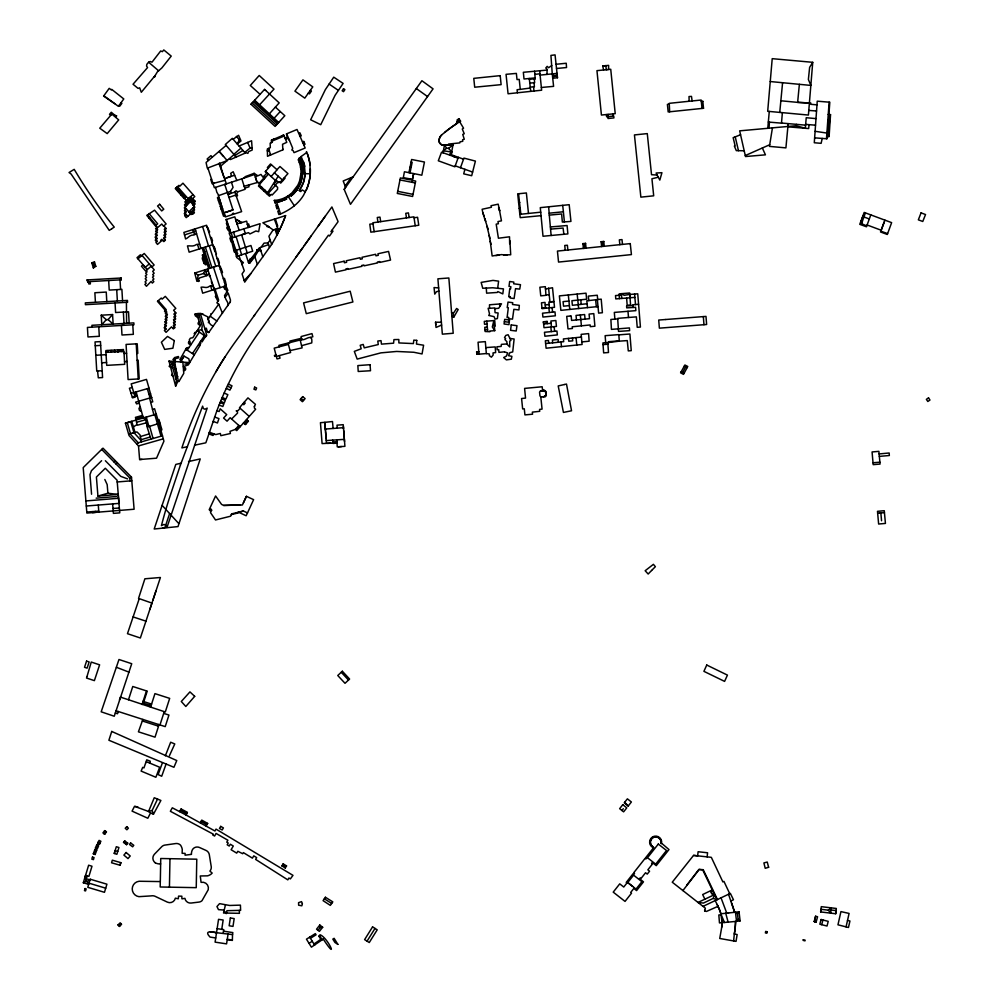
<?xml version="1.0" encoding="UTF-8"?>
<svg xmlns="http://www.w3.org/2000/svg" width="999" height="999" viewBox="0 0 999 999"><rect width="100%" height="100%" fill="white"/><g stroke="black" fill="none" stroke-linecap="round" stroke-linejoin="round"><path stroke-width="1.5" d="M254.395 406.63L255.419 404.308L247.952 397.877L239.51 407.692L249.263 416.433M254.395 406.206L254.395 408.067L255.644 409.228L236.726 430.606L235.377 429.37L238.823 425.462L240.197 426.698L230.17 417.719L227.06 421.178L223.576 418.044L226.711 414.622L220.205 408.803L219.143 411.513L216.908 410.701L205.844 442.807L194.605 445.192M194.006 202.173L194.718 200.849L195.329 201.448L193.993 202.785L194.718 200.849L192.657 198.476L194.78 196.578L182.954 183.179L179.758 186.251L178.946 185.352L175.275 188.574L184.128 198.589L186.338 196.678L188.262 198.851L185.976 200.886M272.789 139.623L283.791 135.027L286.775 142.333L282.555 144.268L282.854 149.825L267.495 156.306L267.407 150.212L268.968 149.588L270.604 154.982L270.354 154.146M281.743 135.876L283.504 135.14M309.153 159.852A47.84 47.428 78.1 0 1 309.503 161.513A48.626 48.227 78.3 0 1 309.977 164.798L310.277 173.764L305.157 173.689L303.933 171.466C304.445 166.209 300.949 161.476 301.149 156.531L306.368 152.735L306.493 151.636L307.729 154.833A47.94 47.415 77.3 0 1 309.053 159.877M541.982 307.917L545.479 307.542L545.554 308.279L545.004 302.422L541.458 302.809L542.057 308.666L554.507 307.305L552.522 287.749L545.529 288.986L545.329 286.676L539.872 287.225L540.746 295.854L545.941 295.329L545.479 288.424M486.338 353.559L489.335 353.983L489.385 355.656L491.371 357.18L493.169 354.995L493.019 352.909L495.641 352.597L495.192 346.915L485.826 347.602L485.327 341.633L478.059 342.22L478.971 354.17L486.338 353.559L485.826 347.602M160.315 881.58L160.739 858.503L196.778 859.202L196.241 887.661L160.19 886.987L160.29 881.58L139.123 881.255A7.767 7.767 0 0 0 138.923 896.665L151.136 895.891A6.643 6.643 0 0 1 154.957 896.24L167.283 902.085A5.682 5.682 0 0 0 175.374 898.176L178.297 898.788L178.559 896.115L181.855 896.203A17.845 17.845 0 0 0 181.968 898.85L184.915 898.351A5.657 5.657 0 0 0 191.009 903.059L198.689 902.122A5.844 5.844 0 0 0 201.998 900.711L208.229 889.734A5.994 5.994 0 0 0 201.074 882.354L200.262 875.973L207.455 875.848A8.779 8.779 0 0 0 212.163 873.076L209.902 871.091A5.857 5.857 0 0 0 211.276 866.907L209.303 854.644A5.757 5.757 0 0 0 206.119 850.474L199.475 847.489A5.669 5.669 0 0 0 193.157 848.688L192.258 850.049A9.303 9.303 0 0 0 191.458 854.37L185.077 855.181L185.102 853.383L182.13 853.308L182.268 849.512A10.24 10.24 0 0 0 180.494 845.129A5.732 5.732 0 0 0 175.849 843.531L164.623 845.129A5.807 5.807 0 0 0 161.651 846.79L154.47 854.195A5.719 5.719 0 0 0 154.071 861.65L155.232 862.786M169.43 887.149L169.967 858.653M291.446 194.518L291.321 195.829L291.446 194.518C298.501 188.674 302.297 179.233 301.898 170.354L303.933 171.466M191.046 212.088L192.807 214.186L194.43 212.775L192.632 210.577L193.182 211.239L194.58 209.89L192.857 207.929L193.406 208.591L194.855 207.193L189.423 200.25L189.31 201.536L186.451 204.383L186.388 205.856L185.115 204.308L184.453 204.857L185.789 206.481M506.818 343.956L506.93 341.77L504.932 339.56L505.631 338.524L504.52 337.575L505.819 335.427L508.104 334.727L510.939 340.384L509.702 341.096L509.727 346.953L506.818 343.956L501.398 344.368L501.136 346.428L496.903 346.778L497.202 349.762L498.701 349.625L498.951 352.372L504.333 351.848M830.132 120.255L829.045 119.118L828.895 114.51L829.819 102.223L817.244 101.186L814.285 142.745L821.116 143.332L822.239 138.436L827.147 138.761L828.458 120.367L830.132 120.255L827.746 120.404L829.045 119.118M192.857 194.718L188.237 198.838L189.748 197.502L190.31 198.189L186.801 201.423L186.726 202.785L185.514 201.348L186.363 200.512L184.428 198.339M826.473 138.736L829.133 102.16M762.349 147.989L765.446 154.833L745.504 156.543L739.672 130.844L767.781 128.309L768.331 122.053L781.493 123.152L782.367 112.65M828.433 136.563L829.532 120.292M829.37 114.56L830.531 114.673L829.108 136.613L827.372 136.488L828.458 120.367M767.781 128.309L769.03 128.159L769.455 122.09M788.174 123.614L785.913 147.877L769.442 146.391L772.439 127.86M812.736 62.313L808.403 115.06L767.694 111.289L772.215 58.666L812.736 62.313L809.64 67.345L808.378 79.458L810.838 85.415L770.241 81.543M276.548 229.146L276.923 235.09A151.174 151.174 0 0 1 271.628 244.468L244.718 282.118L242.058 273.926L244.28 270.779L238.986 255.682M300.562 167.12A28.397 28.397 0 0 1 300.949 173.614L299.638 180.707A28.297 28.297 0 0 1 297.59 185.539L292.12 192.682A28.559 28.559 0 0 1 287.899 195.991A28.397 28.397 0 0 1 282.979 198.501A4.021 4.021 0 0 1 281.818 198.926L280.532 199.338A28.671 28.671 0 0 1 276.623 200.187L274.3 200.424L275.112 202.922L276.686 202.41L280.507 213.923A56.656 56.656 0 0 1 278.896 214.56L277.784 211.139L279.408 210.602M815.971 118.619L806.23 117.72L805.319 128.284L796.203 125.737L769.03 128.159M768.331 122.053L769.28 111.438M796.203 125.737L796.328 124.338M190.147 199.563L193.082 203.309L192.932 204.845L194.518 203.434L195.092 204.083L193.456 205.532M779.744 112.412L782.579 82.73M799.362 84.328L797.639 102.373L780.856 100.774M126.573 844.667L124.688 840.883L123.551 842.407L126.573 844.667L127.71 843.144L124.688 840.883M809.065 124.663L808.666 128.559L787.886 126.823M733.616 940.933L734.315 934.015A80.507 80.507 0 0 0 735.614 921.403L735.064 929.008A78.047 75.774 -82.8 0 1 734.265 934.015L737.15 934.54L736.038 941.37L719.73 938.473L721.703 927.422A31.044 31.044 0 0 0 722.152 922.739L720.766 913.236A46.129 46.129 0 0 0 718.031 906.33L717.107 904.47M697.639 855.831L698.114 851.735L707.567 852.771L707.13 856.867M820.666 911.937L821.29 906.667L836.313 908.466L835.688 913.735L820.666 911.937L820.978 909.302L828.333 910.176L831.28 907.866L830.644 913.123L828.333 910.176M835.688 913.735L836.051 910.601L831.018 910.002M182.867 362.113L183.779 373.351L178.871 381.643L178.172 380.681L175.637 386.176L176.373 380.419L171.678 364.086L172.115 363.561L174.775 365.172L173.264 359.278L178.734 357.767L178.396 356.518L174.313 357.642L175.474 361.576L189.648 362.612L199.962 345.554L199.363 345.055A1.861 1.861 0 0 0 200.125 342.133L200.499 343.768L199.363 345.055M497.689 288.099L498.601 281.156L493.019 280.394L481.143 282.405L482.742 288.261L492.757 287.774L503.459 288.886L502.797 293.906L497.852 291.596L497.315 292.445L486.613 293.169L486.276 287.887M196.778 313.711L197.914 317.545L196.191 315.222L196.778 313.711A10.614 10.614 0 0 1 200.387 313.524L206.781 335.314L205.831 336.688L201.698 329.682L202.21 325.936L199.063 315.222L196.778 313.711L194.88 314.248L195.342 315.859L197.914 317.545L200.324 325.686L192.857 337.674L190.31 338.236L189.273 339.872L190.572 345.167M546.066 394.33L546.103 393.381A3.309 3.297 -19.4 0 0 545.953 392.732A3.297 3.297 0 0 1 546.103 393.381A3.184 3.184 0 0 1 546.066 394.33L545.991 394.63M228.084 933.915L226.573 943.868L215.097 942.132L218.544 919.33L223.152 920.029L221.753 929.345L217.133 928.645M215.722 937.949L210.065 937.087C203.396 930.181 212.063 931.73 216.521 932.704L232.542 934.589L232.842 932.591L223.526 931.18L223.227 933.178M223.526 931.18L223.764 929.657L221.753 929.345M232.542 934.589L232.355 940.434L227.21 939.659M408.953 172.602L411.625 159.49L424.438 162.025L421.828 175.2L404.433 171.766L403.321 177.635L412.462 179.358L413.648 173.589L411.875 182.293M458.042 158.079L443.019 152.735L444.48 145.155L452.959 145.217L453.196 143.993M206.843 275.637L205.482 269.668L203.496 273.501L198.401 275.1L197.34 278.646L198.614 281.418L198.564 278.946L199.438 277.972L206.843 275.637L203.496 273.501M280.519 213.936A55.844 55.844 0 0 0 287.874 210.252A55.32 55.32 0 0 0 294.33 205.769L288.524 196.953L290.996 194.468M412.25 180.407L415.684 181.094L412.612 196.478L397.29 193.444L400.374 177.934L410.427 179.907L410.614 179.008M410.002 172.864L412.162 162.263L411.113 162.063M846.066 926.86L849.088 913.436L840.933 911.6L837.961 924.812L848.476 927.484L849.937 921.003L847.502 920.454M274.3 200.424C278.646 202.135 285.152 199.375 287.899 195.991L288.686 196.141M651.972 838.373A5.345 5.345 0 0 0 651.685 838.673L650.786 840.109A5.395 5.307 -52.8 0 0 650.449 841.333A5.445 5.357 -52.5 0 0 650.386 842.607L650.436 843.031A5.482 5.395 -44.9 0 0 652.285 846.29L653.771 847.477L645.878 857.467L646.64 858.066L645.966 858.915L645.179 858.266L633.703 872.801L634.515 873.438L633.853 874.275L633.104 873.688L626.236 882.404L626.96 882.979L623.751 887.037L619.742 883.853L613.224 892.132L625.037 901.41L631.53 893.168L630.656 892.469L633.841 888.436L636.575 890.596L643.481 881.867L639.522 878.758L640.172 877.921L640.983 878.558L645.541 872.751L647.265 874.088L649.562 871.203L647.851 869.842L652.447 864.01L651.623 863.398L652.31 862.512L656.256 865.646L668.98 849.575L661.563 843.218A6.019 6.019 0 0 0 656.218 836.113A6.019 6.019 0 0 0 649.625 842.095L649.899 843.893A6.019 6.019 0 0 0 650.973 845.903A6.131 6.131 0 0 0 651.585 846.553L653.383 847.964M224.226 910.064L218.494 909.652L216.958 906.555L219.543 903.633L229.633 905.469L240.422 905.131L240.622 910.339L239.323 910.364L239.398 913.323L223.526 913.024L225.424 904.969M226.236 913.673L226.935 910.701L239.323 910.364M119.38 926.435L121.566 924.325L120.192 922.814L117.994 924.924L119.38 926.435L121.041 923.75M204.832 328.671L206.331 328.234L207.38 331.78L208.741 332.492L230.319 301.823M444.605 132.48A137.113 137.113 0 0 1 456.368 123.864L457.417 119.73L459.028 118.744L460.551 121.191L456.368 123.864A139.598 138.399 55.2 0 0 446.878 130.644L441.695 134.902A8.254 8.192 55.9 0 0 439.21 139.311L439.098 140.16A4.383 4.346 57.1 0 0 439.498 142.657L441.221 144.518A4.396 4.358 59 0 0 443.032 145.105A90.847 90.847 0 0 0 444.48 145.155L446.653 148.227L448.414 148.351L452.959 145.217L451.635 151.973L443.394 150.837L446.653 148.227M821.041 919.53L819.842 924.212L827.022 926.036L828.221 921.353L821.041 919.53L822.926 920.004L821.74 924.687M464.885 169.293L463.711 173.851L471.69 175.712L475.412 161.089L463.923 158.104L460.489 167.732M703.021 906.368L715.184 900.599L718.031 906.33L706.468 911.438L704.632 910.963L705.344 908.203L672.252 882.204L693.568 855.394L697.664 855.843M704.632 910.963L704.807 910.301M814.173 921.478L815.584 916.22L817.569 916.757L816.146 922.002L814.173 921.478L816.146 922.002M814.747 921.627L815.584 916.22M254.221 255.694L251.586 258.117L257.417 250.412L260.102 249.051L260.801 250.599L258.266 250.911L254.171 257.505L249.613 263.299L249.013 262.799L254.67 256.169L257.367 264.423M120.117 865.259L120.867 862.661L112.325 860.189L111.576 862.786L119.793 865.171L120.867 862.661M87.1 881.443L89.985 879.907L84.678 878.221L88.674 884.34L83.317 882.754L88.636 865.209L91.983 866.245L88.911 876.373L85.552 875.349L84.952 877.322L86.314 877.746L86.039 878.658L87.225 875.861M114.273 853.458L116.309 846.715L118.931 847.527L116.871 854.295L114.273 853.458L115.135 850.599L117.745 851.41M86.314 877.746L86.925 875.773M443.269 152.822L443.394 150.837M118.257 711.5L117.545 713.736L115.322 713.024L114.236 716.233L101.186 711.812L118.981 659.502L131.731 663.711L115.322 713.024M128.496 699.737L165.297 711.975L169.68 698.376L154.945 693.631L150.574 707.23L149.513 705.169L144.156 703.446L142.095 704.495L146.466 690.908L132.767 686.488L128.496 699.737L120.392 697.127L119.468 699.849M142.37 720.978L158.554 726.186L155.02 737.162L138.424 731.817L142.869 719.43M158.142 726.048L158.641 724.5M139.248 598.651L127.472 633.691L140.359 637.999L151.948 603.096L138.536 598.401L144.88 578.796L160.414 577.497L149.788 609.602M159.977 724.937L164.261 711.638M870.816 214.897L866.445 226.773L859.752 224.325L864.185 212.437L891.632 222.64L887.312 234.465L880.531 231.98L884.927 220.142M152.847 600.362L155.981 590.909M188.536 461.55L200.237 458.916L178.009 526.585L154.196 529.02L175.799 464.41L180.719 463.299M162.562 527.822L164.897 527.634L169.643 513.498M128.883 672.115L116.408 667.282M451.173 154.733L452.122 152.01L448.414 148.351M714.56 894.629L698.014 902.434L703.383 903.071L706.068 901.81L713.211 898.401L714.56 894.629L702.709 869.917L699.188 869.505L682.904 890.571M166.071 764.06L161.701 776.248L158.129 774.575L162.437 762.774M93.307 853.82L94.805 849.687L96.653 850.361L95.155 854.495L93.307 853.82L96.653 850.361M458.329 157.305L454.87 166.808L438.311 160.789L441.533 152.21L443.019 152.735M866.72 225.911L861.475 223.664L862.399 221.154L861.101 220.679M861.475 223.664L864.247 216.109L862.974 215.647M864.16 216.333L865.421 212.899M453.596 155.607L453.309 156.393L456.393 157.492M449.687 155.107L450.899 151.873M887.587 233.629L880.831 231.144L884.202 222.065M867.07 224.975L881.168 230.232M216.908 410.701C226.798 384.54 240.047 359.515 255.931 336.613L328.396 235.202L329.52 236.001L332.992 231.156L331.868 230.357M93.369 267.932L94.206 265.871L93.544 263.711L91.796 262.787L93.369 267.932L95.804 266.333L94.48 261.963L91.796 262.787M294.355 205.744A40.859 40.859 0 0 0 303.521 195.317L307.105 188.099A48.152 48.039 -72.5 0 0 310.264 173.764A47.927 47.927 0 0 0 310.352 168.856M165.347 755.818L170.667 742.232L174.775 743.955L169.405 755.756M146.191 762.574L146.541 761.75L159.665 767.244L155.869 777.272L141.121 771.091L142.682 767.382L143.956 767.919L146.741 759.827L150.287 761.25L149.55 763.011M237.525 143.769L239.273 139.685L236.426 136.413M240.484 505.019L223.664 505.432L221.566 504.395L215.584 495.979L209.216 509.652L210.14 510.864L210.901 509.19L211.638 510.202L210.502 512.612L215.522 519.967L230.644 516.183L231.593 513.861L243.456 511.051L247.49 512.924L253.609 499.65L246.428 496.316L243.419 502.772M184.39 369.593L184.365 368.344M210.577 509.902L210.901 509.19L211.638 510.202M96.678 845.079L95.267 848.188L97.19 849.075L98.601 845.966L96.678 845.079L97.652 845.529L96.229 848.638M246.428 496.316L242.395 504.97L223.664 505.432M247.49 512.924L246.141 515.746L239.46 512.637L231.331 514.585M150.549 812.911L153.446 814.247L160.889 800.461L154.258 797.739L148.551 811.475L150.549 812.911L147.827 818.256L132.068 811.126L134.528 806.318L148.551 811.475L152.16 810.426L157.542 799.088M239.061 220.991L235.564 219.181L234.802 216.833L225.924 219.618L229.795 229.683L228.122 230.195L226.723 227.859L228.259 226.698M261.064 247.302L264.073 243.119L268.007 242.944L270.142 240.06L268.918 236.226L273.152 229.882L277.959 228.833L275.15 229.445L276.923 235.09L277.26 234.44A7.18 7.18 0 0 0 277.997 233.029L281.768 225.1A150.886 149.937 -68.2 0 0 285.564 215.597M99.326 844.392L100.887 841.283L99.101 840.384L97.54 843.493L99.326 844.392L100.062 842.919L98.277 842.032M221.691 208.304L222.615 208.779L221.229 209.228L220.167 206.006L221.566 205.557L221.229 209.228L223.514 216.209L224.912 215.747L223.963 212.887L232.979 209.877L224.738 184.428L226.411 183.891L218.956 163.411M275.112 202.922L275.674 201.323M203.771 256.331L205.02 256.98L203.933 258.878L205.057 261.8L206.843 262.762L204.133 263.549L202.522 259.378A1.923 1.923 0 0 1 202.41 258.466L203.771 256.331L203.272 254.77M241.795 264.598L243.369 262.6L236.713 257.517L231.543 237.525M277.247 226.923L277.71 226.049L275.349 218.843L262.887 222.802L273.152 229.882M179.708 811.65L181.119 808.99L187.4 812.312L185.989 814.984L214.96 830.993L216.034 829.108L292.982 875.361L290.359 878.895L288.911 878.021L287.812 879.857L255.607 859.402L256.668 857.629L253.771 855.856L252.422 858.141L243.381 852.622L242.695 853.72L237.837 851.285L236.701 853.121L231.106 849.724L233.279 846.028L230.332 844.242L229.233 846.041L227.198 844.792L228.222 843.006L226.785 842.157L227.884 840.221L216.071 833.428L214.61 836.026L212.812 835.064L213.311 834.19L170.367 811.288L172.303 807.804L185.989 814.984L186.701 813.636L180.407 810.314L181.119 808.99M93.544 263.711L94.48 261.963M223.838 176.835L219.68 163.112L220.704 166.121L233.978 154.633L236.276 157.005L233.754 154.395L240.909 148.139L245.255 153.084M204.133 263.549L205.057 261.8M684.115 373.214L687.762 366.471L684.914 364.997L680.594 372.814L683.491 374.375L684.115 373.214L681.218 371.678M152.485 409.365L154.57 408.753L156.169 414.198L153.908 414.86L149.575 398.077L150.587 396.915L151.611 397.477L135.614 402.16L136.626 403.896L139.048 403.196M682.667 372.452L685.751 366.795L687.162 367.582L684.352 366.021M175.637 386.176L168.981 361.101L175.474 361.576L174.463 360.764L174.663 358.891M137.3 395.804L135.577 395.204L135.04 393.344L135.764 392.033L149.026 388.161L146.491 379.395L131.206 383.878L135.052 397.14L132.53 397.864L129.408 388.261L132.23 387.437M132.343 397.227L134.865 396.503L135.577 395.204M150.275 393.818L149.962 394.78L149.238 394.118M540.097 75.112L541.358 87.475L553.596 86.364L552.26 73.876L554.682 75.837L555.744 75.724L557.03 73.389L540.097 75.112L539.66 70.767M254.495 174.475L241.833 178.846L245.13 189.298L237.774 191.783L236.825 193.469L237.525 195.692L236.214 196.229M207.642 823.413L206.181 826.036L205.607 823.988L203.771 822.964L201.024 821.44L200.287 822.764L201.761 820.117L207.642 823.413L205.607 823.988M453.833 317.083L458.179 309.54L456.605 308.491L453.271 313.499L453.833 317.083L451.873 316.233M183.966 356.119L180.582 361.95L183.966 356.119L188.836 358.778L189.648 362.612L188.374 364.872L183.779 366.433L184.016 367.257A1.673 1.673 0 0 1 185.677 369.168A1.673 1.673 0 0 1 183.554 370.529M187.437 446.715L181.868 447.889C195.092 407.817 214.323 369.605 239.735 335.851L302.697 247.802M175.549 378.746L176.86 376.586L173.926 365.397L171.678 364.086M329.108 84.078L333.741 77.173L343.107 83.404L335.09 95.317L320.741 124.7L310.652 119.768L325.374 89.61L329.108 84.078L338.411 90.385M150.974 439.061L147.153 427.11L159.977 423.114M285.264 867.956L286.538 865.908L283.167 863.848L281.893 865.858L285.264 867.956L284.877 866.308L281.893 865.858M367.058 941.158L375.012 928.433M296.878 189.972L300.811 182.592L302.61 173.651L305.157 173.689L304.358 164.823L301.149 156.531L298.177 159.753A37.525 37.525 0 0 1 299.288 162.4M201.698 329.682L197.278 330.557L205.507 336.463L202.073 341.92L200.799 341.109M176.036 379.046L177.735 376.386L176.86 376.586M114.698 103.646L103.609 96.079L109.203 88.362L111.351 89.922L111.738 89.398L123.776 98.938L118.394 106.344L103.859 95.742M222.477 313.249L218.731 304.158L212.063 313.449L210.677 313.986L211.014 314.922L208.629 318.506L207.655 317.944M237.774 191.783L235.989 190.784L234.89 192.145L241.633 211.626L233.891 214.136L233.579 213.187L232.405 213.599L232.717 214.51L225.287 216.92L218.831 197.24L217.445 197.702L219.593 204.271L220.991 203.808L218.344 195.729L230.507 191.383L233.067 187.4L231.481 182.268M267.607 192.732L278.209 176.224M213.287 326.111C209.128 324.987 207.692 319.98 208.179 317.058L201.099 313.624L199.063 315.222M299.288 190.572L303.434 182.555L305.157 173.689A31.856 31.781 -72.9 0 1 303.971 180.819A31.831 31.768 -72 0 1 299.275 190.572L300.736 191.558L302.123 189.897L305.444 191.82M192.47 353.559L204.433 335.689M199.388 332.068L187.2 350.187L185.739 349.25L194.268 354.72M215.072 289.26L218.669 300.187L216.845 302.822L218.731 304.158M87.625 281.718L88.287 280.781L87.088 279.945L87.625 281.718L90.247 281.568L121.216 279.807L121.116 278.009L87.088 279.945M196.566 233.716L193.981 234.977C189.385 234.84 188.736 237.687 185.602 238.973L183.866 232.43L206.593 225.262L215.01 251.873L215.697 251.698L216.433 253.971L215.747 254.196L219.28 265.297L194.718 273.077L196.791 280.844L198.614 281.418M308.366 93.094L312.787 86.876L302.934 79.87L294.93 91.146L304.795 98.139L308.366 93.094L309.453 93.869L311.388 91.134L310.302 90.372M456.368 123.864L459.028 118.744M344.18 189.373L421.903 80.732L433.067 88.849L350.474 204.333L344.18 189.373L345.617 187.35L343.194 180.994L353.184 176.798M254.058 315.821L254.857 314.697M304.308 245.542L311.188 235.926M295.829 257.405L331.905 206.943L338.087 221.641L330.919 231.668M318.019 226.361L325.399 216.046M297.49 189.111L293.868 193.519M345.13 186.064L351.161 177.647M544.979 396.203L545.604 395.492M227.959 305.582C228.571 302.073 226.186 301.074 225.112 297.34L228.209 293.069L230.394 299.775A6.943 6.943 0 0 1 230.157 302.497M104.733 834.227L106.431 831.93L104.62 830.606L102.934 832.904L104.733 834.227L103.834 833.566L105.519 831.268L106.431 831.93M543.606 390.634A3.184 3.184 0 0 0 542.644 390.572L542.17 386.775L524.6 388.399L525.536 398.102L521.578 398.526L522.652 408.903L524.3 408.791L524.925 414.897L532.554 414.21L532.342 412.137L539.722 411.313L539.572 409.415L542.07 409.103L540.821 397.14L545.579 396.291M545.204 396.778L546.303 395.317L545.904 391.446L544.542 390.347L540.671 390.746L539.56 392.108L539.972 395.979L541.333 397.09M254.67 256.169L250.287 258.941L248.426 262.3L249.013 262.799M257.992 249.663L259.228 247.952L268.556 244.63L268.007 242.944M322.665 927.272L319.368 931.393L316.546 929.195L319.792 925.037L322.665 927.272L320.217 927.534L317.957 930.294M318.943 936.313L319.53 935.551L322.14 939.734L323.226 939.072C339.123 963.148 328.172 937.861 320.117 934.789L318.943 936.313L321.378 940.209M628.246 805.981L631.38 801.985L627.397 798.838L624.25 802.809L628.246 805.981L624.675 802.284M720.916 913.785L735.464 912.212L737.462 913.785L738.111 919.305L736.538 921.315L727.097 922.252M627.734 882.542L633.591 875.149L641.895 881.692L636.038 889.085L627.734 882.542L632.617 886.388M737.462 913.785L739.035 911.787L740.109 920.891L736.538 921.315L735.464 912.212L739.035 911.787M621.915 810.489L623.314 808.728M547.065 321.416L546.091 322.64L547.327 323.639L547.065 321.416L543.406 321.79L544.005 327.697L556.455 326.411L555.856 320.517L550.911 321.016L551.485 326.923M174.463 360.764L172.115 363.561M554.682 75.837L552.722 78.247L557.504 77.735L555.057 54.883L550.924 55.407L552.26 73.876M584.69 247.752L584.39 244.805L585.564 243.344L582.929 243.619L583.428 248.414L586.063 248.139L585.564 243.344M702.796 101.299L702.135 102.123L701.31 101.448L702.796 101.299L703.521 108.279L668.181 111.938L667.407 104.383L669.293 104.183M602.584 242.919L603.771 241.458L601.123 241.721L601.623 246.541L602.809 245.092L602.584 242.919L601.123 241.721M153.809 77.173L141.296 92.283L139.66 87.8L138.074 88.399L133.042 84.241L147.552 67.582L146.566 66.046L146.853 64.298L148.651 62.113L150.35 61.513L152.023 62.175L160.689 50.974L162.375 51.648L163.799 49.95L171.229 56.106L161.9 67.895L157.38 71.841L155.12 75.599A1.523 1.523 0 0 1 153.809 77.173A1.573 1.548 40.1 0 0 155.12 75.599M240.097 408.229L238.199 410.539L236.189 410.851L237.287 411.301L237.562 413.099L231.593 418.993M148.701 62.275L158.629 70.804M235.377 429.37L229.97 431.381L230.407 433.504L220.841 435.676L220.342 433.466L215.734 434.565L209.378 432.242L208.828 433.841L212.912 435.452L214.36 434.066L212.712 434.415L209.503 433.191M115.684 117.333L116.334 116.558L111.289 112.263L109.515 114.323L110.739 115.335L111.813 114.073L118.706 119.892L107.205 133.616L99.763 128.209L110.739 115.335M476.823 354.121L478.871 351.673L476.635 351.835L476.823 354.121L479.045 353.946L476.635 351.835M243.931 178.122L245.242 176.636L254.171 173.314L257.804 175.849L260.964 174.425L263.024 177.273L266.82 173.102L265.197 171.678L271.428 164.76M271.129 176.511L277.073 169.793L270.529 163.961L267.395 167.482L268.294 168.232M246.503 419.555L247.64 420.542L244.618 423.938L245.392 424.625L248.414 421.228L247.64 420.542L244.618 423.938L243.481 422.977M275.499 185.339L267.395 194.305L269.468 196.204L271.291 194.355L272.128 195.03L277.535 189.323L277.647 187.387L273.913 183.816L276.548 180.856L278.446 182.605L279.283 181.756L280.744 183.079L282.68 180.919L281.98 180.282L287.937 173.614L279.982 166.508L276.985 169.705M236.663 429.295L238.898 426.773M98.764 326.773L99.313 336.301L87.974 336.95L87.425 327.422L133.953 324.725L133.854 322.889L101.773 324.737L101.224 315.197L112.575 314.548L113.137 324.076L108.092 319.593L106.269 319.692L101.773 324.737L91.92 325.299L92.033 327.16M108.092 319.593L112.575 314.548M121.116 278.009L120.267 278.958L121.216 279.807M118.494 350.749L121.453 349.65L118.444 349.825L118.544 351.685M280.032 182.455L281.98 180.282M259.216 183.217L263.549 178.384L264.061 179.133M275.399 107.105L284.827 115.722L275.1 126.411L250.999 104.258L252.173 102.972L276.273 125.112M269.355 113.811L279.196 102.885L264.548 89.423L250.999 104.258M274.126 118.232L280.244 111.538M270.342 195.255L259.103 184.877L268.444 174.051M275.262 185.115L277.959 182.168L275.724 180.095M278.684 122.452L259.615 104.795L274.001 89.098L259.216 75.474L250.312 85.477L260.027 94.281M259.34 185.102L258.466 186.051L260.664 188.074L261.538 187.125M261.925 187.475L261.039 188.436L263.748 190.934L264.635 189.985M265.01 190.334L264.136 191.284L267.02 193.943L267.894 192.994M185.739 209.515L184.34 207.867L190.447 201.598L189.31 201.536M244.193 280.494L250.849 273.551M158.304 300.624L166.246 309.727L164.485 311.164L167.382 314.51L166.733 315.072L165.347 313.461L166.833 312.113L157.455 301.361L161.239 298.064L162.15 299.101L165.297 296.353L175.812 308.404L173.601 310.314L175.512 312.512L173.963 313.986L175.175 315.547L173.926 316.795L175.687 318.931L174.026 320.379L175.325 321.915L174.001 323.239L175.325 324.862L173.888 326.086M174.713 321.303L173.464 322.565L174.001 323.239M185.452 214.997L184.253 213.611L186.313 211.638L185.102 210.127L186.363 208.903L185.002 207.317M174.463 317.47L175.787 316.159L175.175 315.547M303.571 172.04L301.923 173.639M101.686 449.413L83.204 467.619L86.863 513.074L134.103 509.24L131.493 477.135L102.972 448.164L101.686 449.413L129.758 477.922L130.02 480.919M101.598 460.701L91.446 470.691L89.985 474.637L91.571 494.243M115.26 460.639L113.986 461.9M115.946 463.898L117.22 462.637M193.881 212.113L191.059 214.573L188.811 211.85L194.243 206.568M164.81 327.148L166.296 328.846L165.647 329.408L164.161 327.722L166.371 325.637L165.222 324.3L166.696 322.939L165.422 321.453L166.958 320.092L165.772 318.718L167.258 317.42L165.946 315.784L167.382 314.51M257.143 175.524L255.394 177.21L257.18 182.58L254.121 173.339M292.719 194.63L294.031 193.356M189.922 213.174L193.981 209.266M196.791 280.844L197.702 279.982M155.632 225.587L157.467 227.735L161.763 224.038L163.499 226.186L166.109 223.938L154.57 210.165L146.816 215.434L155.282 225.799L157.68 223.826L149.038 213.511M156.706 241.783L155.245 240.135L155.906 239.573L157.355 241.209L155.956 242.482L157.492 244.418L161.351 241.009L160.752 240.247L161.85 239.335L163.811 241.608L165.359 240.185L164.198 238.599L165.672 237.188L164.498 235.752L165.984 234.44L164.723 232.804L166.159 231.506L164.91 229.957L166.209 228.709L163.898 225.849M165.135 236.513L163.599 237.974L164.198 238.599M165.672 228.034L164.311 229.333L164.91 229.957M174.5 314.673L176.111 313.137L175.512 312.512M155.906 239.573L156.568 239.011L155.082 237.163L157.355 235.24L155.906 233.666M156.793 232.854L155.619 231.418L156.281 230.869L157.455 232.305L155.257 234.241L156.718 235.826M165.622 230.831L164.148 232.168L164.723 232.804M163.249 240.946L164.847 239.498M186.101 214.423L184.665 215.709L186.239 217.632L190.534 213.911M181.231 195.305L181.88 194.743M157.13 227.335L155.594 228.684L157.005 230.282L157.655 229.72L156.244 228.122M165.459 233.754L163.936 235.102L164.498 235.752M165.647 329.408L164.41 330.507L166.071 332.355L171.516 326.86L173.364 328.921L175.037 327.547L173.364 325.387L174.763 324.2M175.112 318.281L173.514 319.692L174.026 320.379M240.909 148.139L232.33 138.349L225.312 144.493L226.111 145.404L206.069 162.5L207.305 168.182L227.223 160.589L219.181 151.448L223.526 156.381M233.142 139.273L238.599 135.29L240.971 140.984L237.263 143.968M165.772 318.718L165.11 319.28L166.309 320.667M149.263 263.911L145.28 267.332L143.057 264.747L141.458 266.209L145.604 271.016L151.199 266.196M146.116 270.579L147.065 271.828L145.642 273.114L146.853 274.525L145.305 275.949L146.528 277.485L145.23 278.733L146.616 280.332L145.092 281.868L146.166 283.266L144.867 284.453L146.453 286.276L151.074 281.456L152.347 283.079L153.846 281.668L152.585 280.132L153.896 279.008L152.535 277.223L153.796 275.974L152.697 274.6L154.146 273.227L152.672 271.353L154.246 269.892L151.848 266.958L154.121 264.997L144.231 253.471L137.974 258.828L137 257.692L140.397 254.77L141.371 255.919M165.222 324.3L164.573 324.862L165.747 326.236M165.422 321.453L164.76 322.015L166.059 323.526M141.546 441.758L140.035 434.965L136.988 431.93L135.002 432.43L131.768 421.341L125.424 423.189L129.046 435.564L136.713 443.956L138.249 442.769L129.97 433.716M148.888 217.969L149.6 217.382M172.815 328.259L174.488 326.873M244.705 152.46L250.062 148.089L252.123 148.389L252.148 150.075L248.526 151.661L247.864 153.396L246.041 152.747L230.444 159.553L229.458 158.616M156.281 230.869L157.005 230.282M156.568 239.011L157.243 238.461L155.744 236.613M185.102 210.127L184.428 210.677L185.702 212.25M165.946 315.784L165.272 316.321L166.608 317.994M290.896 195.28L285.364 198.127M551.798 65.547L548.613 67.695L547.177 66.371L545.779 67.982L547.027 69.131L547.052 74.401M133.391 426.91L137.025 424.563L135.464 417.357L142.532 415.397M234.84 155.532L242.919 150.424M314.673 945.141L310.439 938.311L316.059 934.802L315.322 933.628L306.468 939.172L311.401 947.164L323.226 939.072M309.016 943.306L312.275 941.27M313.961 943.993L320.829 939.335M653.758 837.212A5.357 5.357 0 0 0 653.371 837.387L652.996 837.587A5.307 5.245 -53.2 0 0 651.673 838.661M83.317 882.754L86.239 881.168M286.214 198.364L286.526 198.976L280.844 201.286L276.611 202.198L275.537 201.548M149.513 705.169L151.573 704.108L143.094 701.385L144.156 703.446M286.676 133.816L292.707 148.264L291.82 150.025L293.007 150.437L294.031 152.647L305.17 148.014L303.796 144.88L305.02 144.256L303.733 141.359L302.472 141.883L297.015 129.495L286.338 133.953L287.237 136.076L286.563 137.662L285.102 138.224M731.543 902.934A115.022 115.022 0 0 1 733.503 908.603A119.705 119.705 0 0 1 734.602 912.299L730.818 901.036L733.466 899.749L730.356 893.393L715.184 900.599M712.312 889.922L702.659 894.555L704.907 899.25M302.897 142.845L304.133 142.27M289.498 140.572L288.212 138.349L285.564 139.361M129.758 477.922L131.493 477.135M745.304 155.544L769.717 144.73M300.037 136.376L301.261 135.852L299.912 132.83L298.701 133.329M239.061 146.029L251.586 140.759L252.123 148.389M284.191 136.014L272.252 141.009L272.153 139.885L274.425 138.936M126.686 843.556L127.71 843.144M740.571 134.753L733.154 137.675L735.139 145.854L734.352 146.066L736.313 150.637L744.218 150.774M172.365 373.851L171.541 375.224L172.939 376.011M137.999 442.869L162.462 435.789L156.281 414.173L125.424 423.189M214.835 251.336L215.597 251.049L214.111 246.428L213.349 246.653M217.183 258.716L217.957 258.416L219.405 262.937L218.619 263.224M211.576 179.196L210.752 179.495L212.138 183.704L214.173 183.167M170.005 364.972L169.143 366.396L170.592 367.195M212.725 244.693L189.136 252.173L187.462 245.916C190.759 245.517 192.932 247.003 196.678 244.405L199.663 244.156L195.13 228.883M208.341 169.405L207.867 167.957L214.385 187.737L241.833 178.846M232.979 209.877L222.577 213.349M228.946 197.365L235.839 195.055M213.948 248.551L214.71 248.301M210.527 237.75L211.426 237.45L212.5 240.784L211.588 241.109L212.2 240.884L212.15 242.882M244.767 188.174L248.976 186.788L248.589 185.277L249.65 184.94M236.388 256.531L252.685 251.186L250.949 245.517L235.627 250.412L235.926 251.348L234.191 251.898L231.743 241.608L231.056 241.833L229.87 238.049L232.542 237.2M216.196 296.004L215.359 296.278L217.919 301.248M218.444 200.762L219.842 200.3M204.408 251.673L203.446 251.998L204.783 251.561M234.653 175.262L226.199 177.997L224.725 179.271M240.996 248.701L239.822 249.076L241.658 254.807M235.976 250.299L231.681 237.949L248.501 232.642L249.937 233.941L255.881 230.994L258.691 231.693L260.09 223.689L229.221 233.491L231.206 238.162M226.199 177.997L230.657 176.536L231.393 175.374L230.682 173.339L233.179 171.753L236.863 180.557M227.023 222.939L226.361 223.139L229.733 233.329L230.394 233.117L229.308 229.845M235.09 236.863L233.504 232.13M225.112 297.34L224.513 295.629L227.859 290.284L225.849 285.839L202.672 293.182L201.074 287.2C204.345 286.501 206.181 289.011 210.04 285.939L212.625 285.702M247.178 224.375L248.601 223.926L249.613 227.01L248.177 227.472L246.641 221.154L237.075 223.888L235.564 219.181L239.161 230.332M275.349 218.843L285.577 215.597A151.748 151.748 0 0 1 278.871 231.281L277.247 231.194M239.922 249.051L236.101 236.551M617.719 319.33L617.844 318.344L636.363 316.87L637.225 327.31L640.421 327.048L637.737 293.806L629.77 294.455L630.581 304.982L627.185 305.244L626.598 298.052M184.515 234.902L193.744 231.993M236.363 251.211L237.737 253.758L236.8 254.058L237.462 256.181M714.322 894.117L713.898 894.242A2.323 2.198 64.6 0 1 712.599 894.117A2.123 2.01 64.9 0 1 711.875 893.606A2.06 1.936 64.4 0 1 711.288 891.995L712.437 890.209A2.16 2.16 0 0 0 711.513 893.069A2.16 2.16 0 0 0 714.322 894.117L716.97 899.749L713.211 898.401M228.209 228.746L229.37 228.384M236.913 251.049L235.24 250.999M244.168 186.264L258.204 182.255L259.94 183.903M268.232 226.486L267.257 226.773L267.02 225.649L269.143 227.123M140.384 436.563L149.513 433.791M277.41 204.595L275.811 205.07L276.985 208.691L278.621 208.217M211.313 281.718L214.36 289.485L207.63 268.993M207.305 264.223L205.457 264.772L204.982 263.299M206.131 271.728L208.316 271.079M141.084 439.71L150.387 436.95M234.89 192.145L227.922 194.193L231.169 193.244L230.507 191.383M278.172 206.868L276.548 207.342L276.985 208.691M195.729 230.881L193.581 231.506L192.969 229.558L194.468 234.29M223.339 278.696L224.45 278.371L225.599 281.868L224.438 282.205M131.219 393.356L135.764 392.033M150.699 402.435L152.772 401.823L151.511 397.502M224.625 282.779L225.599 282.492L226.286 284.703L225.312 284.965M135.852 418.693L142.882 416.645M260.102 249.051L256.78 250.012L257.243 251.498L258.304 250.874L256.968 251.011M148.938 394.205L150.537 393.743M136.638 422.29L145.579 419.717M239.785 223.114L241.958 222.49L237.662 220.267M134.865 396.503L136.888 395.929M140.072 406.793L138.948 408.479L139.523 410.539L141.359 411.276M159.39 421.091L158.341 421.391L157.892 419.817L158.941 419.518L160.876 426.248L161.9 429.857L160.851 430.157L160.389 428.546L161.438 428.246M148.364 426.436L149.563 426.098L153.072 438.474M136.713 443.956L138.511 445.929L163.324 438.823M175.986 373.251L176.698 373.052L175.637 368.643L174.813 368.781M112.637 503.908L113.399 513.374L119.755 512.862L117.095 480.219L105.307 468.256L96.404 477.023L97.939 496.066L107.917 493.219L118.194 494.468M204.233 254.495L202.298 255.045L203.122 257.58M221.453 272.777L222.502 272.49L221.378 269.081L220.404 269.43L225.624 285.914M208.404 228.958L207.143 227.01L209.653 231.955L208.779 232.193M219.405 266.296L220.192 266.071L221.016 268.631L220.392 269.43L219.106 265.359M207.043 274.625L208.828 274.138L209.628 276.548L209.815 275.649M279.383 355.607L280.007 358.204L276.985 358.903L276.348 356.443L290.609 352.51L288.099 343.381M207.555 264.997L208.629 264.698M310.227 337.5L312.837 336.775L311.975 333.604L301.149 336.538C300.949 346.079 313.249 329.583 311.738 342.907L301.573 345.679M290.085 350.599L302.11 347.889L300.162 339.985L301.835 339.56L301.598 338.261L289.897 341.071L290.284 342.47L278.896 345.379L279.233 346.828M544.73 390.497L540.534 390.909M288.386 344.418L274.213 348.151L276.348 356.443M212.987 183.479L225.1 180.282M173.926 365.397L174.775 365.172M134.803 432.48L128.609 434.053L130.482 433.578L127.285 422.652M288.711 342.894L301.923 339.535M132.505 433.067L135.002 432.43M658.166 177.235L651.935 178.771L653.696 195.816L640.859 197.14L634.44 134.927L647.277 133.604L651.523 174.7L657.142 175.062L659.827 180.07L661.937 172.69L656.106 173.027L657.142 175.062M284.877 866.308L286.538 865.908M485.801 221.328L484.59 218.406L488.186 229.358M486.975 226.436L489.972 238.524M509.665 243.719L509.527 236.8L498.414 238.224L496.191 224.151L498.389 223.726L497.977 221.578L501.461 220.829L499.025 207.867M238.037 512.275L243.456 511.051M484.028 215.934L482.892 212.987L484.59 218.406M543.269 396.94L544.18 396.69A3.184 3.184 0 0 0 545.429 395.716M374.15 231.693L372.989 223.739L369.805 224.201L370.841 232.168L418.768 225.237L417.582 217.282L414.061 217.794M123.551 842.407L124.887 842.207M457.417 119.73L458.429 119.58M189.036 347.465L186.551 347.789L179.87 359.715L181.319 360.689M184.877 364.111L187.462 363.786M260.801 250.599L259.365 250.025M320.105 927.559L319.792 925.037M534.84 74.376L539.972 73.776L540.047 74.525M517.407 92.77L517.095 89.723L520.267 89.373L519.23 79.383L517.02 79.583L516.358 73.402L506.056 74.326L508.066 93.781L541.633 90.21L541.358 87.475M549.35 312.475L554.969 311.875L555.369 315.796L542.919 317.058L542.519 313.199L549.35 312.475L548.901 307.917M728.608 912.949L726.76 913.148L721.028 897.814M598.014 306.568L587.499 307.605L586.8 300.811L601.198 299.138L602.397 312.724L598.626 313.112L597.377 299.712M587.1 303.758L572.39 305.282L571.915 300.711L586.638 299.213L586.026 293.182L559.378 295.891L560.864 310.364L587.499 307.605M548.726 343.194L548.463 340.459L545.342 340.771L545.616 343.506L552.659 342.857L563.698 341.67L563.386 338.936L581.406 337.063M669.655 111.776L669.255 103.334L688.174 101.361L701.161 100.037L702.035 108.429L702.697 107.605L703.521 108.279M528.483 213.461L526.373 192.957L517.707 193.843L519.83 214.335L540.709 212.188L540.272 207.642L569.193 204.695L570.941 221.403L562.35 222.078L561.625 213.973L549.3 215.122L551.136 235.477L543.006 236.251L540.709 212.188M568.931 301.049L563.074 301.636L563.548 306.181L569.393 305.582M545.242 304.932L549.125 304.533M554.607 331.281L556.93 331.044L557.33 334.902L544.88 336.226L544.467 332.28L554.607 331.268L554.145 326.648M603.571 69.992L610.739 69.281L615.222 113.661L601.423 115.047L596.952 70.654L603.571 69.992L602.734 65.959L605.831 65.647L606.243 69.73L607.267 69.63M607.829 116.658L608.016 118.506L613.91 117.919L613.736 116.071L606.63 116.783L606.405 114.548M549.3 215.122L549.188 213.187L563.374 211.763L564.398 221.978M556.056 64.273L566.233 63.249L566.545 67.532L556.518 68.494M602.734 65.959L608.628 65.372L608.603 69.493M724.5 922.514L721.191 914.722L718.83 914.984L719.467 922.914L728.121 922.152L725.736 913.261M494.867 308.641L498.726 308.266L501.498 303.821L489.498 304.795L489.522 308.304L488.136 308.291L489.547 314.036L488.711 315.459L494.08 316.658L495.067 319.106L497.39 318.544L498.114 312.974L495.067 312.65L494.742 307.954L489.522 308.304M540.983 215.659L520.229 217.645L519.83 214.335M491.046 244.305L490.234 241.258L492.157 256.006L498.988 254.832M509.877 240.584L510.714 254.77L503.783 254.907M543.631 323.988L551.136 323.276M581.855 341.908L589.135 341.208L588.598 333.604L581.156 334.353L582.092 344.48L546.103 348.214L545.616 343.506M547.027 70.08L523.339 72.29L524.013 78.996L535.152 77.91L535.227 78.759L529.37 79.271L529.283 78.484M489.173 235.477L490.234 241.258M551.136 235.477L567.869 233.916L567.095 225.524L550.387 226.96M879.12 453.933L889.16 452.997L889.347 455.519L879.345 456.381L878.895 451.361L872.077 451.948L873.188 464.647L880.057 464.073L879.345 456.381M530.344 88.037L520.267 89.373M877.659 513.224L878.633 524.025L885.439 523.426L884.265 510.726L877.484 511.326L877.659 513.224L880.843 512.937L881.555 520.766M884.44 512.624L879.407 513.061M530.244 87.1L534.403 86.738L534.053 82.742M519.218 208.379L520.304 208.279M494.343 326.186L495.204 326.111L494.717 320.517L484.29 321.366L484.527 324.263L487.062 324.063M614.872 319.131L610.876 319.48L611.438 329.383L629.407 327.934L629.632 330.644L618.531 331.418L617.694 318.906L614.872 319.131L614.323 312.412L635.851 310.639L635.576 307.317L626.723 307.867L626.61 305.994L632.941 305.482L633.129 307.442M529.795 83.104L534.64 82.692L534.303 78.846M550.586 229.121L563.099 228.059L563.861 234.303M484.965 329.707L487.512 329.495L486.813 321.166M873.026 462.762L879.882 462.175M487.312 327.073L484.765 327.285L485.114 331.506L489.897 331.718L489.81 331.044L494.742 330.669L493.868 320.592L492.32 326.973L494.742 330.669M117.133 481.98L131.793 480.769M112.999 508.503L119.356 507.992M634.889 297.377L615.771 298.913L615.521 295.554L621.465 295.142M638.586 304.333L632.891 304.795L632.941 305.482M325.811 434.74L325.562 431.605M138.511 445.929L139.623 459.54L156.543 458.191L163.923 441.183L162.462 435.789M139.623 459.54L142.02 459.34M97.939 496.066L118.194 494.418L118.956 503.396L86.301 506.018M96.166 498.151L116.458 496.515M85.877 500.936L118.519 498.289M86.776 512.062L98.751 511.113M545.929 294.93L549.25 294.668L548.588 288.112M618.818 334.865L629.907 334.003L631.243 350.661L628.284 350.899L627.272 340.584L619.318 341.159L618.793 334.628L605.132 335.676L605.706 342.707M326.473 443.244L324.837 422.34L320.442 422.689L322.09 443.593L332.929 443.019M324.9 423.164L325.15 426.311M325.224 427.385L325.474 430.532M343.369 426.411L343.556 428.908M343.881 433.129L343.693 430.631M325.899 435.826L326.149 438.961M344.543 441.57L344.355 439.073M619.293 340.846L608.566 341.683L608.628 342.495L619.318 341.159M603.034 344.605L607.904 344.23M325.362 429.058L343.456 427.672M344.018 434.852L344.218 437.35M518.606 202.56L519.755 202.472M608.628 342.495L602.909 342.919L603.646 352.884L608.503 352.497L607.779 342.557M332.854 441.97L336.888 441.683M337.275 428.146L337.013 425.162L343.231 424.687L344.917 446.328L337.275 446.853L337 443.156L332.954 443.444L332.729 440.134M326.273 440.584L344.368 439.348M438.873 291.009L436.426 291.745L434.752 294.118L434.041 287.55L438.636 287.949L442.345 334.153L453.209 333.266L448.851 277.984L437.899 278.821L438.636 287.949M136.763 353.434L137.775 353.371L137.225 343.793L126.074 344.43L128.084 379.558L139.211 378.883L138.149 360.177L137.15 360.227M95.417 302.285L127.472 300.412L127.585 302.272L85.427 304.683L85.327 302.872L95.417 302.285L94.868 292.744L106.244 292.07L106.793 301.623M95.817 355.269L106.056 354.682L105.919 352.397L123.938 351.373L124.7 364.335L106.731 365.359L106.069 354.682M102.173 370.716L96.741 371.041L95.042 341.92L100.462 341.608L102.572 377.56L98.302 377.809L97.565 370.991M122.552 300.699L121.89 289.373L109.216 290.085L108.666 280.532M95.255 345.729L100.624 345.417M118.032 351.71L117.919 349.862L114.91 350.025L115.01 351.885M117.919 349.862L117.595 351.735M124.051 353.446L126.586 353.309M101.561 362.799L106.556 362.512M124.538 361.626L127.048 361.476M105.919 352.397L105.894 350.537L107.318 350.462L107.417 352.31M278.059 123.139L254.72 101.611L253.346 101.673L277.447 123.814M441.608 325.062L436.026 327.46L435.564 322.202L441.383 322.265M239.273 139.685L240.434 139.698M300.949 173.639L302.61 173.651A30.307 30.307 0 0 1 291.321 195.829M809.39 102.947L797.639 102.373L810.863 103.097L810.726 104.308L816.982 104.845M117.994 924.924L119.718 925.037M185.115 204.308L186.451 204.383M186.801 201.423L184.852 201.898L186.101 203.371L190.859 198.888L190.31 198.189L193.993 202.785M808.778 110.414L816.533 110.989M822.239 138.436L814.622 137.837M805.656 124.388L815.496 125.187M193.082 203.309L194.518 203.434M781.505 123.027L805.581 125.162M828.196 114.435L830.531 114.673M504.37 321.728L509.228 322.215M693.568 855.394L711.325 857.329L722.876 881.917L723.95 881.393L729.732 893.693M509.952 338.461L514.123 338.998L512.712 351.935L509.877 352.647L508.503 355.681L511.888 356.331L511.338 359.178L506.381 359.89L503.683 357.567L506.331 356.144L507.729 352.972L504.67 351.898M198.314 280.644L199.026 280.744M827.547 133.167L815.084 131.294M210.152 931.742L216.521 932.704M227.273 939.285L232.417 940.059M410.152 167.02L411.151 167.22M399.975 179.957L415.309 182.954M397.714 191.333L413.024 194.368M299.2 158.192L301.536 164.073L302.585 170.305A30.157 30.157 0 0 0 299.2 158.192L300.836 158.666M287.724 196.778L288.524 196.953M458.616 120.754L460.551 121.191M223.851 911.675L226.561 912.312M197.34 278.646L198.564 278.946M94.206 265.871L95.804 266.333M89.011 883.191L105.719 888.186M250.337 259.777L251.024 259.977M286.526 198.976L285.227 198.564M146.466 690.908L147.215 691.146L143.831 701.623L143.094 701.385M163.699 713.373L168.943 715.059L165.222 726.623L116.071 710.801M133.104 616.92L145.966 621.166M178.634 523.401L162.125 505.369M863.598 217.869L862.174 217.782M213.074 421.416L217.457 422.977L218.943 418.593L214.548 417.008M455.219 165.846L472.614 172.065M449.987 154.296L463.536 159.191M127.635 478.908L120.742 476.348L105.357 460.739M863.935 216.958L869.305 218.968M219.106 405.045L222.839 406.518L223.826 404.021L220.08 402.547M660.389 839.547A5.357 5.357 0 0 0 659.914 838.848L657.904 837.299L655.132 836.875A5.345 5.345 0 0 0 652.434 837.974L651.311 839.172A5.345 5.345 0 0 0 650.449 843.131L650.536 843.531A5.395 5.395 0 0 0 652.609 846.565M203.871 258.853L202.31 257.829M221.641 398.851L225.324 400.437L224.263 402.897L220.592 401.311M224.163 393.057L227.847 394.667L225.911 399.101L222.228 397.49M227.397 386.076L231.019 387.837M194.88 314.248L196.079 314.835M228.359 384.041L231.993 385.826L229.895 390.147L226.311 388.386M275.649 201.885L276.611 202.198A30.307 30.307 0 0 0 282.242 200.849M220.167 206.006L221.091 206.481M250.287 258.941L251.186 259.403M207.38 331.78L208.741 332.492M170.467 366.633L172.69 367.844L170.454 366.645L170.117 365.384M194.718 273.077L198.401 275.1M133.729 392.632L135.04 393.344M173.264 359.278L174.176 359.79M178.346 381.343L174.513 361.501M451.573 312.462L453.271 313.499M256.78 250.012L257.417 250.412M324.35 898.8L331.668 903.471M544.805 391.146L543.593 390.609A3.259 3.247 -4.2 0 0 542.607 390.547M120.991 102.76L121.866 103.359L119.805 106.131L119.006 105.494M416.308 88.536L427.547 96.566M210.127 316.159L216.908 321.041M137.025 424.563L137.75 425.124L146.366 422.814L147.452 426.61M738.111 919.305L740.109 920.891M582.929 243.619L584.39 244.805M602.809 245.092L604.258 246.278L603.771 241.458M661.463 843.656L660.976 841.146A5.432 5.32 14.3 0 0 659.927 838.835M168.981 361.101L171.978 363.574M249.613 263.299L248.426 262.3L245.554 253.521M301.124 398.476L303.484 400.487M244.181 402.272L245.167 403.121L243.793 404.72L242.807 403.858M245.454 423.002L246.229 423.688M274.4 172.815L283.029 180.532L285.027 178.297L284.315 177.66M101.224 315.197L106.269 319.692M120.579 350.637L121.566 351.511M301.898 170.354L303.571 171.915M264.548 89.423L265.659 90.434M265.497 171.341L275.462 180.494M259.615 104.795L254.658 100.212L254.72 101.611M686.638 885.326L698.938 869.355L703.246 869.704L717.469 899.512M263.948 176.249L265.247 177.572M341.246 672.265L348.489 680.057M208.441 160.439L207.118 159.016L210.939 155.644L212.25 157.13M141.309 440.721L133.978 432.692L130.707 421.653M175.924 187.999L184.803 198.052M177.472 186.638L186.338 196.678L185.639 197.29L176.773 187.25M555.744 75.724L557.504 77.735M226.111 145.404L233.853 154.308M184.902 213.049L187.75 216.321M190.522 196.803L194.355 201.211M137.974 258.828L147.228 269.618M142.008 255.382L151.848 266.958M186.351 208.916L188.811 211.85M147.515 214.86L156.069 225.162M309.715 937.149L310.439 938.311M459.69 121.753L463.548 128.184L462.287 129.033L464.235 133.729L462.749 134.428L464.273 139.248L462.637 139.698L462.737 141.309L460.064 141.808L459.79 142.894L448.551 144.056L448.364 145.18A91.708 90.959 59.8 0 1 443.032 145.142A4.396 4.396 0 0 1 439.098 140.16A8.167 8.167 0 0 1 441.695 134.902M94.805 849.687L95.392 850.948M94.568 853.233L95.155 854.495M104.833 479.483L107.18 484.602L107.917 493.219M302.472 141.883L303.796 144.88M247.677 142.407L250.062 148.089M274.363 219.156L278.871 231.281M226.948 292.32L224.825 286.164L225.749 288.823L224.7 289.248L223.764 286.501M270.142 240.06L271.628 244.468M728.546 894.255L730.818 901.036M152.16 810.426L153.446 814.247M226.411 219.455L230.881 232.967M268.556 244.63L269.48 247.477M215.584 187.35L216.783 192.108L218.806 195.579M214.086 289.56L216.858 298.027M197.64 244.855L199.001 249.051M259.865 247.727L262.824 256.805M213.449 267.145L220.067 287.675M236.663 222.59L237.075 223.888M209.228 245.804L215.784 266.408M205.357 247.028L211.913 267.632M203.534 247.615L210.065 268.219M202.198 248.027L208.704 268.644M231.181 232.867L232.68 237.637M233.691 247.852L234.877 251.686M243.831 228.846L245.329 233.641L241.633 234.802L247.24 252.972M202.585 226.523L208.541 246.016M210.727 286.301L211.938 290.247M268.606 148.401L269.243 150.512L267.42 151.211L267.395 148.938L270.317 147.652L270.155 143.219L272.352 142.245L272.153 139.885L271.328 140.235L271.516 142.62M199.663 244.156L200.924 248.439M147.315 388.661L150.025 397.939M136.164 391.92L143.244 417.894M148.926 388.186L151.611 397.477M161.014 436.201L154.795 414.597M146.291 417.095L148.863 426.286M144.967 417.482L147.502 426.685M88.274 281.681L88.849 283.978L90.372 283.891L90.247 281.568M735.227 136.851L738.461 150.674M283.167 863.848L283.541 865.484M498.513 207.979L499.712 210.901L498.176 204.158L491.033 205.719L491.371 207.255L482.13 209.266L482.892 212.987M183.466 366.271L183.716 367.62M409.153 217.52L408.404 212.899L405.756 213.324L406.506 217.907M380.656 221.653L379.995 217.12L377.285 217.482L377.884 222.053M721.753 918.63L722.152 921.39M415.222 225.749L413.923 216.833L372.852 222.777L372.989 223.739M692.12 100.974L691.483 96.391L689.01 96.553L689.148 101.274M568.419 338.411L568.781 341.208L572.739 340.846L572.452 337.999M550.824 326.998L551.348 331.593M529.37 79.271L530.706 91.284M619.855 244.668L619.343 239.86L621.99 239.585L622.489 244.405M552.097 307.567L552.584 312.113M549.2 294.68L549.962 301.848L553.921 301.536L548.901 301.998L549.425 307.867M597.714 299.475L597.265 295.242L588.311 296.116L588.773 300.599M567.869 250.012L567.382 245.242L564.747 245.467L565.234 250.274M576.048 337.625L576.798 345.03M561.001 341.958L561.475 346.616M543.406 321.79L543.518 322.889M613.074 113.886L613.299 116.121M608.041 114.385L608.266 116.621M595.641 299.9L596.328 306.73M585.077 319.118L584.615 314.548L576.023 315.422L576.485 319.955M580.769 299.812L581.231 304.358M580.319 314.985L581.43 325.849M577.172 294.081L578.646 308.529M563.374 211.763L562.724 205.357M568.319 294.98L569.78 309.44M518.543 193.756L520.854 214.236M506.93 255.12L501.361 254.608L495.941 255.644M333.129 428.459L332.48 421.528L324.837 422.34M549.188 213.187L548.626 206.793M534.565 71.241L535.227 78.759M533.591 86.801L533.953 90.921M634.602 294.056L635.501 304.583M435.564 322.202L435.789 324.725M92.457 511.613L92.545 512.612L95.392 512.387L95.317 511.388M487.512 329.495L487.662 331.306M627.996 311.288L628.496 317.495M621.74 298.439L621.353 293.681L629.657 293.007L629.957 296.94M558.366 342.22L558.141 339.46L552.447 340.047L552.659 342.857M619.318 295.292L619.205 293.868L621.353 293.681L624.213 295.304L629.77 294.455M703.333 316.596L703.97 324.712M619.193 295.292L619.455 298.626M330.719 443.194L327.572 443.419M98.289 505.057L98.826 512.1M336.75 439.86L337 443.156M341.496 446.565L338.349 446.778M132.78 324.8L133.342 334.34L121.978 335.002L121.428 325.462M126.423 302.335L126.598 323.301L129.171 323.164L128.521 311.8L115.609 312.525L115.06 302.984M120.592 289.448L120.03 279.882M123.364 312.088L124.013 323.451M123.364 323.489L123.476 325.337M116.708 289.673L117.37 300.999M114.498 351.91L114.385 350.062L111.376 350.224L111.476 352.085M136.226 343.856L138.212 378.946M110.964 352.11L110.852 350.262L107.83 350.437L107.942 352.285M282.804 148.938L282.854 149.825M499.662 303.971L499.75 306.181M660.976 843.268A5.37 5.37 0 0 0 659.065 837.999L658.728 837.749A5.37 5.37 0 0 0 657.904 837.299M659.627 838.523A5.357 5.357 0 0 0 656.38 836.875L655.868 836.837A5.407 5.295 -46.8 0 0 654.994 836.9A5.345 5.282 -57 0 0 653.758 837.212A5.482 5.407 -52.2 0 0 653.134 837.487M660.888 840.721A5.357 5.357 0 0 1 661.051 841.558M660.164 839.247A5.345 5.345 0 0 1 660.376 839.61M650.636 840.471A5.395 5.395 0 0 1 650.786 840.084M286.613 198.938A30.307 30.307 0 0 1 284.003 200.175M310.277 173.764A48.264 48.264 0 0 1 306.306 190.047M299.275 162.475A28.297 28.297 0 0 1 300.786 168.819M215.971 371.753A269.38 269.38 0 0 1 225.075 356.805M160.639 863.898A9.266 9.266 0 0 1 155.232 862.774M135.115 806.405A16.459 16.459 0 0 1 138.386 807.354M200.025 324.675A1.374 1.374 0 0 1 198.139 323.813A1.374 1.374 0 0 1 199.251 322.065M207.605 318.768A2.622 2.622 0 0 1 208.341 322.665M200.387 313.524A10.677 10.677 0 0 1 203.159 314.185M722.077 922.739A30.544 29.982 -83.1 0 1 721.615 927.409M717.944 906.368A45.355 44.505 69.5 0 1 720.679 913.261M543.881 390.609A3.272 3.272 0 0 1 544.78 391.071M310.027 164.785A48.614 48.614 0 0 0 308.753 158.204A47.827 47.827 0 0 0 307.417 153.983M303.371 161.401A31.618 31.381 78.2 0 1 304.732 166.571M277.997 233.029A4.396 2.672 -62.9 0 1 277.26 234.44M507.667 317.282L507.092 317.595L508.316 307.729L507.217 307.592L508.016 302.085L512.737 302.709L512.499 304.47L519.33 305.369L518.918 309.915L513.861 309.328L512.499 319.118L508.616 318.731L508.778 317.457L507.667 317.282M189.198 342.457L190.322 344.205A1.461 1.461 0 0 1 188.599 342.195L189.585 341.371L189.198 342.457M509.652 296.616L508.728 296.803L509.777 288.748L510.589 288.823L510.876 286.713L509.003 286.426L509.652 281.493L513.823 282.093L513.661 283.778L520.491 284.69L519.73 289.098L515.534 288.661L514.085 298.576L510.139 297.989L510.352 296.715L509.652 296.616M416.745 340.384L416.483 344.068L423.601 345.229L422.053 353.946L413.848 352.272L396.678 351.448L380.919 352.859L357.18 359.103L354.32 351.386L361.188 348.788L360.214 345.279L363.211 344.418L364.248 347.864L378.259 344.555L377.797 341.034L381.006 340.634L381.443 344.131L393.581 343.181L393.956 339.61L398.826 339.498L398.876 342.932L413.374 343.581L413.823 340.11L416.745 340.384M194.755 333.354C192.695 335.327 197.053 329.782 194.755 333.354M509.478 319.992L508.953 324.638L504.07 324.001L504.682 319.368L509.478 319.992M511.238 324.937L510.564 330.319L516.196 331.006L516.982 325.686L511.238 324.937M230.344 917.969L229.158 925.761L232.992 926.398L234.178 918.605L230.344 917.969M767.107 931.755L766.832 933.266L765.396 932.916L765.671 931.405L767.107 931.755M174.301 340.597L172.902 348.226L164.685 349.388L161.401 342.232L167.507 336.426L174.301 340.597M302.372 903.596L301.823 905.806L298.639 905.206L298.564 902.684L301.523 901.622L302.372 903.596M803.296 939.722L803.134 940.396L804.982 940.858L805.144 940.184L803.296 939.722M85.04 888.548L84.478 890.633L85.564 890.921L86.151 888.848L85.04 888.548M92.457 857.08L91.871 859.19L93.456 859.627L94.031 857.517L92.457 857.08M90.185 879.207L87.787 887.324L104.47 892.307L106.918 884.19L90.185 879.207M111.738 731.443L108.891 740.247L173.926 767.282L176.773 760.551L111.738 731.443M86.988 676.598L86.513 678.034L94.381 680.631L99.613 664.834L91.259 662.062L86.988 676.598M86.576 661.113L84.528 667.295L87.1 668.156L89.148 661.962L86.576 661.113M180.432 464.985L170.579 494.493A460.427 460.427 0 0 0 161.438 525.611L163.923 524.45L165.559 524.987L166.97 527.46L207.18 408.129L204.957 409.228L203.371 408.541L202.61 406.131L180.432 464.985M921.066 212.862L918.343 219.842L922.764 221.478L925.536 214.548L921.066 212.862M706.743 665.034L703.908 671.34L724.587 681.393L727.447 675.112L706.743 665.034M220.704 826.373L219.48 828.446L222.178 829.982L223.401 827.909L220.704 826.373M372.565 926.91L364.61 939.622L369.268 942.532L377.21 929.819L372.565 926.91M343.519 88.736L342.158 90.759L343.519 91.683L344.892 89.648L343.519 88.736M325.387 897.252L323.089 900.661L330.319 905.369L332.804 901.872L325.387 897.252M130.632 842.956L129.495 844.467L132.63 846.815L133.766 845.304L130.632 842.956M622.789 804.67L619.642 808.666L623.601 811.837L626.773 807.866L622.789 804.67M658.304 844.068L647.502 857.741L655.694 864.16L666.52 850.499L658.304 844.068M116.558 115.859L116.134 116.384L114.96 115.385L116.558 115.859M302.672 396.64L300.125 399.662L302.41 401.698L305.12 398.613L302.672 396.64M126.111 852.497L123.888 855.107L127.997 858.603L130.22 855.993L126.111 852.497M194.693 696.34L185.814 706.48L181.294 701.498L189.947 691.895L194.693 696.34M254.658 387.162L253.983 389.223L255.844 389.91L256.618 388.012L254.658 387.162M126.773 826.648L125.237 828.271L126.873 829.782L128.396 828.171L126.773 826.648M651.61 570.454L648.164 574.025L645.154 570.729L653.396 564.335L655.381 566.683L651.61 570.454M342.345 671.241L337.762 675.511L345.017 683.304L349.6 679.033L342.345 671.241M159.64 204.271L157.567 206.019L161.701 210.939L163.786 209.191L159.64 204.271M928.521 397.889L926.373 399.338L927.821 401.486L929.969 400.037L928.521 397.889M337.862 944.38L334.915 942.469L332.829 939.11L334.116 938.323L337.862 944.38M111.751 228.746L109.241 230.382L71.079 173.988L69.031 172.515L74.201 169.355C86.051 189.148 99.65 209.153 114.248 227.11L111.751 228.746M768.631 867.269L765.222 868.293L763.898 862.924L767.232 862.05L768.631 867.269M325.399 297.44L303.584 302.897L306.281 313.661L352.897 301.985L350.199 291.221L325.399 297.44M275.986 355.02L274.425 355.394L274.7 356.381L276.248 356.031L275.986 355.02M564.31 384.54L558.204 385.939L563.436 412.437L571.54 410.764L566.495 384.053L564.31 384.54M344.118 261.238L333.579 263.574L335.427 272.115L346.079 269.78L345.904 268.931L347.814 268.519L348.002 269.368L361.888 266.333L361.713 265.484L363.861 265.01L364.048 265.859L377.647 262.887L377.46 262.038L379.657 261.563L379.845 262.412L390.547 260.077L388.574 251.423L377.947 253.771L378.284 255.307L375.949 255.819L375.612 254.283L361.975 257.305L362.312 258.828L360.352 259.265L360.015 257.73L346.266 260.764L346.603 262.3L344.455 262.762L344.118 261.238M500.199 75.649L473.776 78.359L474.7 87.213L501.123 84.64L500.199 75.649M630.257 243.606L557.442 251.074L558.541 262.075L631.43 254.595L630.257 243.606M570.454 315.996L566.72 316.371L568.006 328.896L572.39 328.496L572.227 326.785L590.159 324.95L590.297 326.648L594.892 326.223L593.793 313.611L589.085 314.098L589.535 318.681L571.603 320.429L571.166 315.921L570.454 315.996M665.759 319.505L658.728 320.042L659.365 328.159L706.63 324.5L705.993 316.396L665.759 319.505M370.067 364.697L357.854 365.584L358.216 371.478L370.504 370.741L370.067 364.697M123.401 349.55L121.978 349.625L122.078 351.473L123.501 351.398L123.401 349.55M545.292 391.596L545.054 391.358A3.184 3.184 0 0 1 545.691 392.132L545.292 391.596"/></g></svg>
